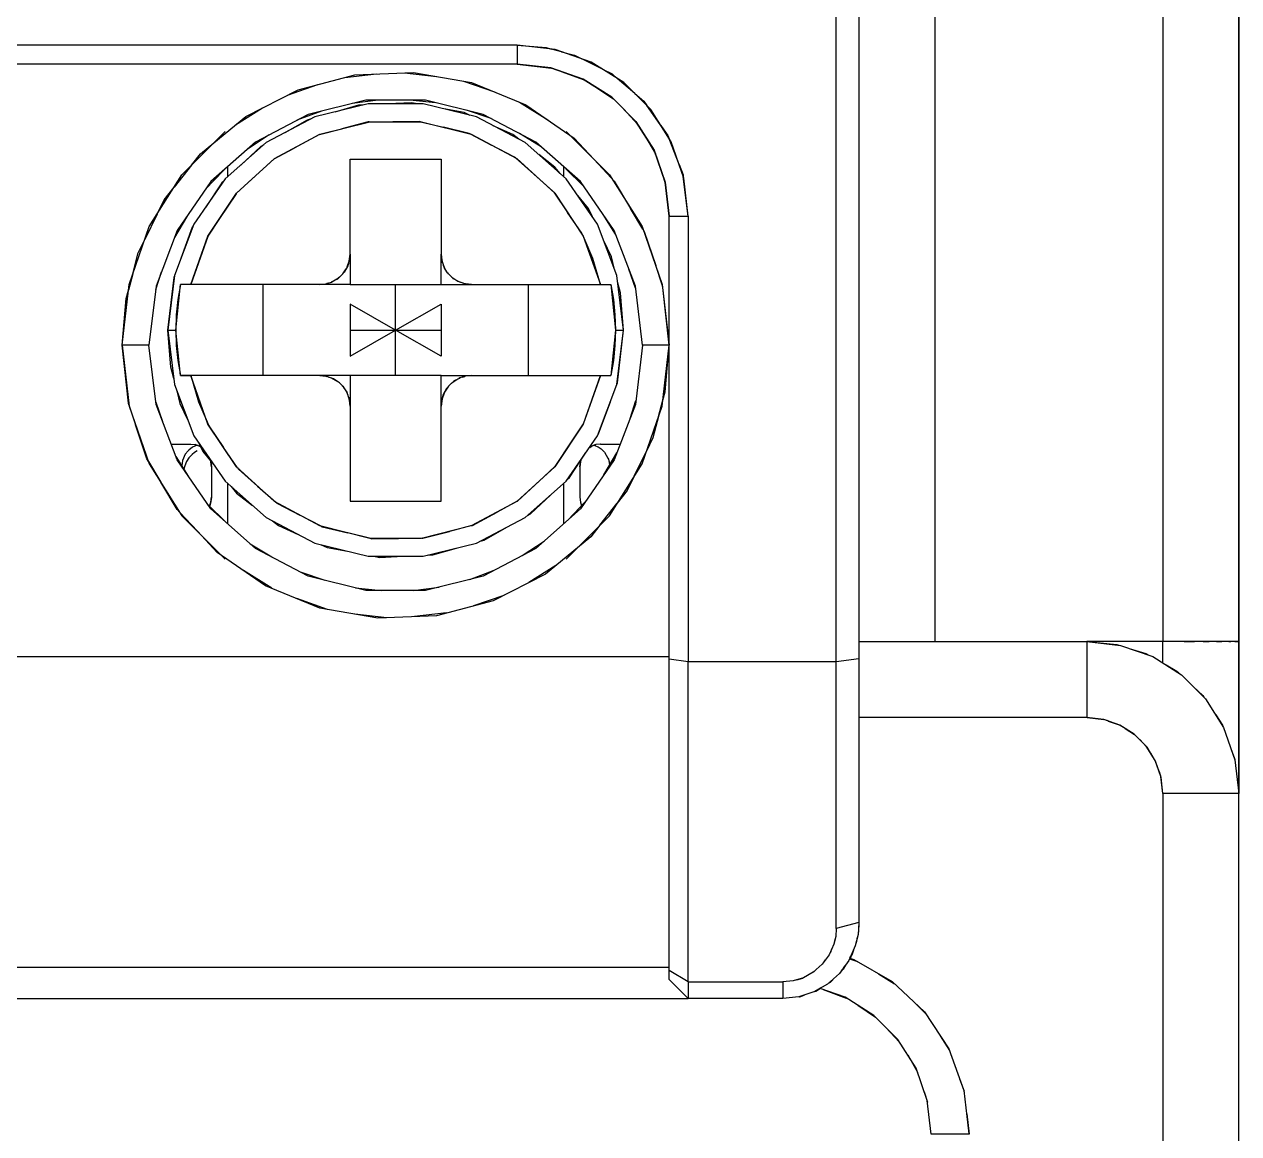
# Model space of a CAD drawing. Header units: millimetres. Extents: x 0 to 56.5, y 0 to 81.
# Drawn here: x 40.51 to 56.5, y 17.32 to 31.93 of the extents above; entities that cross this region are included whole.
import ezdxf

# ---------------------------------------------------------------- set-up
doc = ezdxf.new("R2010")
doc.units = ezdxf.units.MM

# ---------------------------------------------------------------- blocks, each defined once
blk = doc.blocks.new('CHINT_0cca9e6cfbf25816a24cd09b1f555f82_FACE_0')
at = {"color": 141, "linetype": 'Continuous', "true_color": 0x40d9ff}
for p, q in [((56.496, 44), (56.496, 23.8)), ((56.496, 23.8), (56.496, 44)), ((56.496, 39.668), (56.496, 22.919)), ((51.196, 23.534), (51.196, 32.2)), ((51.496, 32.2), (51.496, 23.574)), ((47.581, 31.564), (47.448, 31.599)), ((46.996, 31.4), (33.496, 31.4)), ((46.998, 31.4), (47.449, 31.347)), ((48.121, 31.334), (47.848, 31.471)), ((44.725, 31.224), (45.146, 31.272)), ((45.511, 31.287), (45.935, 31.239)), ((47.577, 31.303), (47.88, 31.192)), ((48.547, 31.012), (48.313, 31.213)), ((43.973, 30.992), (44.37, 31.131)), ((46.291, 31.177), (46.698, 31.034)), ((48.032, 31.097), (48.265, 30.942)), ((45.165, 30.926), (44.824, 30.882)), ((45.923, 30.893), (45.582, 30.926)), ((47.029, 30.899), (47.4, 30.666)), ((43.289, 30.601), (43.645, 30.824)), ((44.42, 30.782), (44.097, 30.662)), ((46.653, 30.684), (46.33, 30.793)), ((48.401, 30.806), (48.582, 30.612)), ((48.887, 30.593), (48.702, 30.856)), ((44.392, 30.474), (44.687, 30.55)), ((45.047, 30.64), (45.357, 30.643)), ((45.722, 30.643), (46.028, 30.57)), ((43.729, 30.469), (43.442, 30.279)), ((46.378, 30.482), (46.659, 30.335)), ((47.314, 30.312), (47.029, 30.487)), ((48.688, 30.443), (48.816, 30.218)), ((49.128, 30.078), (48.997, 30.418)), ((43.798, 30.153), (44.058, 30.295)), ((42.707, 30.07), (42.478, 29.78)), ((46.975, 30.166), (47.214, 29.954)), ((48.238, 29.901), (48.006, 30.149)), ((43.129, 30.002), (42.894, 29.755)), ((43.183, 30.049), (43.183, 29.918)), ((47.61, 29.918), (47.61, 30.049)), ((47.87, 29.796), (47.639, 30.023)), ((48.907, 29.957), (48.949, 29.821)), ((49.246, 29.401), (49.182, 29.922)), ((43.298, 29.698), (43.507, 29.89)), ((47.478, 29.715), (47.661, 29.447)), ((42.255, 29.425), (42.093, 29.092)), ((48.291, 29.164), (48.128, 29.422)), ((48.651, 29.229), (48.489, 29.502)), ((42.654, 29.406), (42.483, 29.117)), ((48.996, 23.567), (48.996, 29.4)), ((49.246, 29.4), (49.246, 29.401)), ((49.246, 29.4), (49.246, 23.534)), ((49.246, 29.4), (49.246, 29.4)), ((44.796, 28.9), (44.796, 28.5)), ((45.996, 28.5), (45.996, 28.9)), ((41.935, 28.639), (41.878, 28.424)), ((42.31, 28.662), (42.235, 28.429)), ((46.057, 28.69), (46.034, 28.732)), ((48.555, 28.451), (48.467, 28.702)), ((48.908, 28.482), (48.82, 28.748)), ((43.646, 28.5), (43.646, 27.3)), ((44.606, 28.561), (44.564, 28.538)), ((44.796, 28.5), (45.996, 28.5)), ((45.396, 27.9), (45.396, 28.5)), ((47.146, 27.3), (47.146, 28.5)), ((44.796, 27.9), (45.396, 27.9)), ((45.396, 27.9), (45.996, 27.9)), ((45.396, 27.3), (45.396, 27.9)), ((51.496, 27.6), (51.496, 27.6)), ((52.496, 27.6), (52.496, 27.6)), ((45.996, 27.3), (44.796, 27.3)), ((44.796, 27.3), (44.796, 26.9)), ((45.996, 26.9), (45.996, 27.3)), ((46.186, 27.239), (46.228, 27.262)), ((44.735, 27.11), (44.758, 27.068)), ((41.884, 26.918), (41.973, 26.652)), ((42.237, 26.949), (42.326, 26.698)), ((48.482, 26.738), (48.558, 26.971)), ((48.858, 26.761), (48.915, 26.976)), ((42.775, 26.387), (42.757, 26.393)), ((48.013, 26.385), (47.973, 26.369)), ((48.091, 26.4), (48.031, 26.392)), ((48.092, 26.4), (48.091, 26.4)), ((42.501, 26.236), (42.664, 25.978)), ((42.829, 26.361), (42.809, 26.373)), ((43.315, 26.085), (43.131, 26.353)), ((47.953, 26.355), (47.943, 26.348)), ((48.139, 25.994), (48.309, 26.283)), ((48.537, 25.975), (48.699, 26.308)), ((42.141, 26.171), (42.304, 25.898)), ((51.496, 26.1), (51.496, 26.1)), ((52.496, 26.1), (52.496, 26.1)), ((43.183, 25.882), (43.183, 25.351)), ((47.61, 25.351), (47.61, 25.882)), ((42.922, 25.604), (43.154, 25.377)), ((43.183, 25.7), (43.183, 25.7)), ((46.995, 25.647), (46.734, 25.505)), ((47.61, 25.7), (47.61, 25.7)), ((47.664, 25.398), (47.898, 25.645)), ((48.086, 25.33), (48.314, 25.62)), ((42.554, 25.499), (42.786, 25.251)), ((44.414, 25.318), (44.133, 25.465)), ((43.183, 25.4), (43.183, 25.4)), ((46.4, 25.326), (46.105, 25.25)), ((47.61, 25.4), (47.61, 25.4)), ((45.07, 25.157), (44.765, 25.23)), ((45.746, 25.16), (45.435, 25.157)), ((47.064, 24.931), (47.35, 25.121)), ((43.479, 25.088), (43.764, 24.913)), ((47.504, 24.799), (47.148, 24.576)), ((43.764, 24.501), (43.393, 24.734)), ((44.14, 24.716), (44.462, 24.607)), ((46.372, 24.618), (46.695, 24.738)), ((44.869, 24.507), (45.211, 24.474)), ((45.627, 24.474), (45.969, 24.518)), ((51.496, 24.6), (51.496, 24.6)), ((52.496, 24.6), (52.496, 24.6)), ((44.501, 24.223), (44.094, 24.366)), ((46.82, 24.408), (46.422, 24.269)), ((45.282, 24.113), (44.858, 24.161)), ((46.067, 24.176), (45.646, 24.128)), ((55.496, 23.91), (55.496, 23.91)), ((51.496, 23.8), (54.496, 23.8)), ((55.496, 23.519), (55.496, 23.8)), ((56.496, 23.8), (56.496, 21.801)), ((56.496, 23.8), (56.496, 23.8)), ((56.496, 1.5), (56.496, 23.8)), ((48.996, 23.6), (31.496, 23.6)), ((49.246, 23.534), (48.996, 23.567)), ((49.246, 19.322), (49.246, 23.534)), ((51.196, 23.534), (49.246, 23.534)), ((51.496, 23.574), (51.196, 23.534)), ((56.496, 22.919), (56.496, 22.919)), ((56.496, 22.918), (56.496, 22.919)), ((56.496, 22.919), (56.496, 22.66)), ((54.499, 22.8), (54.72, 22.774)), ((54.778, 22.754), (54.934, 22.699)), ((55.001, 22.657), (55.125, 22.577)), ((55.193, 22.509), (55.283, 22.416)), ((55.334, 22.334), (55.401, 22.222)), ((55.448, 22.089), (55.472, 22.016)), ((48.996, 19.51), (31.496, 19.51)), ((51.372, 19.623), (51.476, 19.587)), ((51.753, 19.428), (51.966, 19.294)), ((49.246, 19.322), (49.246, 19.1)), ((51.027, 19.218), (51.33, 19.107)), ((9.746, 19.1), (49.246, 19.1)), ((31.246, 19.1), (49.246, 19.1)), ((40.746, 19.1), (40.746, 19.1)), ((50.046, 19.1), (50.046, 19.1)), ((52.206, 19.069), (52.377, 18.898)), ((51.482, 19.012), (51.715, 18.857)), ((51.851, 18.721), (52.032, 18.528)), ((52.566, 18.61), (52.687, 18.419)), ((52.138, 18.358), (52.266, 18.133)), ((52.822, 18.046), (52.88, 17.881)), ((52.357, 17.872), (52.399, 17.736))]:
    blk.add_line(p, q, dxfattribs=at)
for points in [[(55.496, 50), (55.496, 44), (55.496, 44), (55.496, 23.8)], [(51.496, 37.7), (51.521, 37.7), (51.496, 37.7), (51.496, 23.8)], [(51.496, 37.7), (52.496, 37.7), (52.496, 23.8)], [(46.996, 31.65), (46.996, 31.65), (33.496, 31.65)], [(46.996, 31.65), (47.378, 31.618), (47.448, 31.599)], [(46.996, 31.65), (46.996, 31.4), (47.441, 31.35), (47.864, 31.202), (48.243, 30.964), (48.56, 30.647), (48.798, 30.268), (48.946, 29.845), (48.996, 29.4), (49.246, 29.4), (49.19, 29.901), (49.023, 30.376), (48.755, 30.803), (48.399, 31.159), (47.972, 31.427), (47.497, 31.594), (46.996, 31.65)], [(47.581, 31.564), (47.751, 31.519), (47.848, 31.471)], [(48.996, 29.4), (48.946, 29.845), (48.798, 30.268), (48.56, 30.647), (48.243, 30.964), (47.864, 31.202), (47.441, 31.35), (46.996, 31.4)], [(43.004, 30.366), (43.423, 30.711), (44.112, 31.063), (44.86, 31.26), (45.633, 31.292), (46.394, 31.159), (47.11, 30.866), (47.688, 30.467)], [(48.121, 31.334), (48.246, 31.271), (48.313, 31.213)], [(47.641, 30.515), (48.211, 29.945), (48.64, 29.262), (48.906, 28.501), (48.996, 27.7), (48.646, 27.7), (48.552, 28.478), (48.274, 29.21), (47.829, 29.855), (47.242, 30.375), (46.549, 30.739), (45.788, 30.926), (45.004, 30.926), (44.244, 30.739), (43.55, 30.375), (42.964, 29.855), (42.519, 29.21), (42.241, 28.478), (42.146, 27.7), (41.796, 27.7), (41.887, 28.501), (42.153, 29.262), (42.582, 29.945), (43.152, 30.515)], [(48.291, 27.9), (48.396, 27.9), (48.309, 28.618), (48.053, 29.294), (47.642, 29.889), (47.1, 30.369), (46.46, 30.705), (45.758, 30.878), (45.035, 30.878), (44.332, 30.705), (43.692, 30.369), (43.151, 29.889), (42.74, 29.294), (42.483, 28.618), (42.396, 27.9), (42.501, 27.9)], [(44.972, 30.863), (44.906, 30.86), (44.595, 30.77)], [(45.683, 30.878), (45.607, 30.893), (45.299, 30.878)], [(48.547, 31.012), (48.664, 30.911), (48.702, 30.856)], [(44.244, 30.739), (43.55, 30.375), (42.964, 29.855), (42.519, 29.21), (42.241, 28.478), (42.146, 27.7)], [(46.378, 30.725), (46.297, 30.762), (46.008, 30.816)], [(48.646, 27.7), (48.552, 28.478), (48.274, 29.21), (47.829, 29.855), (47.242, 30.375), (46.549, 30.739)], [(42.698, 28.5), (42.925, 29.138), (43.301, 29.702), (43.803, 30.158), (44.4, 30.478), (45.057, 30.643), (45.735, 30.643), (46.392, 30.478), (46.99, 30.158), (47.491, 29.702), (47.867, 29.138), (48.094, 28.5)], [(44.285, 30.68), (44.231, 30.665), (43.935, 30.496)], [(45.047, 30.64), (45.036, 30.64), (44.687, 30.55)], [(45.722, 30.643), (45.71, 30.646), (45.357, 30.643)], [(46.378, 30.482), (46.365, 30.488), (46.028, 30.57)], [(47.016, 30.413), (46.937, 30.474), (46.681, 30.589)], [(48.887, 30.593), (48.982, 30.459), (48.997, 30.418)], [(44.392, 30.474), (44.384, 30.472), (44.058, 30.295)], [(47.688, 30.467), (47.747, 30.427), (48.006, 30.149)], [(42.707, 30.07), (42.826, 30.22), (43.004, 30.366)], [(43.66, 30.34), (43.621, 30.318), (43.356, 30.071)], [(46.975, 30.166), (46.963, 30.177), (46.659, 30.335)], [(43.798, 30.153), (43.791, 30.15), (43.507, 29.89)], [(44.796, 28.9), (44.796, 30.15), (45.996, 30.15), (45.996, 28.9)], [(47.563, 29.959), (47.493, 30.045), (47.281, 30.209)], [(49.128, 30.078), (49.18, 29.942), (49.182, 29.922)], [(47.478, 29.715), (47.467, 29.73), (47.214, 29.954)], [(48.238, 29.901), (48.275, 29.862), (48.489, 29.502)], [(42.255, 29.425), (42.347, 29.613), (42.478, 29.78)], [(43.132, 29.862), (43.107, 29.839), (42.891, 29.513)], [(43.298, 29.698), (43.295, 29.695), (43.079, 29.369)], [(47.987, 29.39), (47.935, 29.499), (47.774, 29.698)], [(47.878, 29.108), (47.859, 29.15), (47.849, 29.174), (47.661, 29.447)], [(42.732, 29.273), (42.719, 29.254), (42.569, 28.843)], [(43.079, 29.369), (42.924, 29.135), (42.923, 29.133), (42.698, 28.5)], [(48.094, 28.5), (47.994, 28.844), (47.878, 29.108)], [(48.651, 29.229), (48.67, 29.197), (48.82, 28.748)], [(41.935, 28.639), (42.008, 28.917), (42.093, 29.092)], [(48.278, 28.699), (48.237, 28.865), (48.132, 29.085)], [(44.778, 28.786), (44.766, 28.745), (44.72, 28.663), (44.71, 28.652)], [(44.758, 28.731), (44.785, 28.806), (44.796, 28.9)], [(44.796, 28.9), (44.788, 28.82), (44.786, 28.813)], [(45.996, 28.9), (46.004, 28.821), (46.026, 28.746), (46.034, 28.732)], [(46.015, 28.785), (46.007, 28.805), (46.007, 28.812)], [(44.606, 28.561), (44.633, 28.576), (44.701, 28.639), (44.736, 28.691)], [(44.736, 28.691), (44.753, 28.717), (44.758, 28.731)], [(46.081, 28.654), (46.04, 28.716), (46.028, 28.748)], [(46.057, 28.69), (46.072, 28.664), (46.135, 28.595), (46.188, 28.56)], [(46.114, 28.618), (46.091, 28.639), (46.083, 28.652)], [(42.474, 27.263), (42.436, 27.412), (42.396, 27.9), (42.478, 28.594), (42.482, 28.606)], [(42.564, 27.3), (42.501, 27.9), (42.564, 28.5)], [(42.698, 28.5), (42.564, 28.5), (42.529, 28.302), (42.508, 28.101), (42.501, 27.9)], [(44.796, 28.5), (44.396, 28.5), (42.698, 28.5), (42.564, 28.5), (42.564, 28.5)], [(44.396, 28.5), (44.475, 28.508), (44.55, 28.53), (44.564, 28.538)], [(44.511, 28.518), (44.492, 28.511), (44.484, 28.51)], [(44.642, 28.585), (44.58, 28.544), (44.548, 28.532)], [(44.678, 28.618), (44.657, 28.595), (44.644, 28.586)], [(45.996, 28.5), (46.396, 28.5), (48.094, 28.5), (48.228, 28.5), (48.228, 28.5)], [(46.283, 28.518), (46.241, 28.53), (46.16, 28.576), (46.148, 28.587)], [(46.188, 28.56), (46.213, 28.543), (46.228, 28.538)], [(46.228, 28.538), (46.302, 28.511), (46.396, 28.5)], [(46.396, 28.5), (46.317, 28.508), (46.309, 28.51)], [(48.228, 28.5), (48.291, 27.9), (48.228, 27.3)], [(48.228, 28.5), (48.263, 28.302), (48.284, 28.101), (48.291, 27.9)], [(48.311, 27.194), (48.315, 27.206), (48.396, 27.9), (48.356, 28.388), (48.319, 28.537)], [(48.915, 26.976), (48.943, 27.085), (48.996, 27.7), (48.915, 28.462), (48.908, 28.482)], [(41.884, 26.918), (41.878, 26.938), (41.796, 27.7), (41.849, 28.315), (41.878, 28.424)], [(45.396, 27.9), (44.796, 28.243), (44.796, 27.557), (45.396, 27.9)], [(45.396, 27.9), (45.996, 28.243), (45.996, 27.557), (45.396, 27.9)], [(42.396, 27.9), (42.483, 27.182), (42.74, 26.506), (43.151, 25.911), (43.692, 25.431), (44.332, 25.095), (45.035, 24.922), (45.758, 24.922), (46.46, 25.095), (47.1, 25.431), (47.642, 25.911), (48.053, 26.506), (48.309, 27.182), (48.396, 27.9)], [(42.501, 27.9), (42.508, 27.699), (42.529, 27.498), (42.564, 27.3), (42.698, 27.3)], [(48.291, 27.9), (48.284, 27.699), (48.263, 27.498), (48.228, 27.3)], [(41.796, 27.7), (41.887, 26.899), (42.153, 26.138), (42.582, 25.455), (43.152, 24.885)], [(48.646, 27.7), (48.552, 26.922), (48.274, 26.19), (47.829, 25.545), (47.242, 25.025), (46.549, 24.661), (45.788, 24.474), (45.004, 24.474), (44.244, 24.661), (43.55, 25.025), (42.964, 25.545), (42.519, 26.19), (42.241, 26.922), (42.146, 27.7)], [(47.242, 25.025), (46.549, 24.661), (45.788, 24.474), (45.004, 24.474), (44.244, 24.661), (43.55, 25.025), (42.964, 25.545), (42.519, 26.19), (42.241, 26.922), (42.146, 27.7)], [(47.641, 24.885), (48.211, 25.455), (48.64, 26.138), (48.906, 26.899), (48.996, 27.7)], [(48.646, 27.7), (48.552, 26.922), (48.274, 26.19), (47.829, 25.545)], [(44.796, 27.3), (44.396, 27.3), (42.698, 27.3), (42.564, 27.3), (42.564, 27.3)], [(42.698, 27.3), (42.799, 26.956), (42.915, 26.692), (42.933, 26.65)], [(48.094, 27.3), (47.867, 26.662), (47.491, 26.098), (46.99, 25.642), (46.392, 25.322), (45.735, 25.157), (45.057, 25.157), (44.4, 25.322), (43.803, 25.642), (43.301, 26.098), (42.925, 26.662), (42.698, 27.3)], [(44.396, 27.3), (44.476, 27.292), (44.484, 27.29)], [(44.565, 27.262), (44.49, 27.289), (44.396, 27.3)], [(44.51, 27.282), (44.551, 27.27), (44.633, 27.224), (44.644, 27.213)], [(44.605, 27.24), (44.579, 27.257), (44.565, 27.262)], [(44.735, 27.11), (44.721, 27.136), (44.657, 27.205), (44.605, 27.24)], [(44.678, 27.182), (44.701, 27.161), (44.71, 27.148)], [(45.996, 27.3), (46.396, 27.3), (48.094, 27.3), (48.228, 27.3), (48.228, 27.3)], [(46.186, 27.239), (46.16, 27.224), (46.091, 27.161), (46.057, 27.109)], [(46.114, 27.182), (46.135, 27.205), (46.148, 27.214)], [(46.15, 27.215), (46.213, 27.256), (46.244, 27.268)], [(46.396, 27.3), (46.318, 27.292), (46.242, 27.27), (46.228, 27.262)], [(46.281, 27.282), (46.301, 27.289), (46.308, 27.29)], [(47.713, 26.431), (47.868, 26.665), (47.87, 26.667), (48.094, 27.3)], [(42.514, 27.101), (42.556, 26.935), (42.661, 26.715)], [(44.711, 27.146), (44.753, 27.084), (44.764, 27.052)], [(44.796, 26.9), (44.789, 26.979), (44.766, 27.054), (44.758, 27.068)], [(46.034, 27.069), (46.007, 26.994), (45.996, 26.9)], [(46.014, 27.014), (46.027, 27.055), (46.072, 27.137), (46.083, 27.148)], [(46.057, 27.109), (46.039, 27.083), (46.034, 27.069)], [(44.778, 27.015), (44.785, 26.995), (44.786, 26.988)], [(44.796, 26.9), (44.796, 25.65), (45.996, 25.65), (45.996, 26.9)], [(45.996, 26.9), (46.004, 26.98), (46.006, 26.987)], [(48.061, 26.527), (48.073, 26.546), (48.224, 26.957)], [(48.858, 26.761), (48.784, 26.483), (48.699, 26.308)], [(42.141, 26.171), (42.122, 26.203), (41.973, 26.652)], [(42.933, 26.65), (42.944, 26.626), (43.131, 26.353)], [(42.439, 26.4), (42.701, 26.4), (42.753, 26.394), (42.757, 26.393)], [(42.783, 26.384), (42.723, 26.357), (42.673, 26.32), (42.663, 26.309), (42.627, 26.265), (42.59, 26.185), (42.579, 26.112)], [(42.701, 26.4), (42.701, 26.4), (42.761, 26.392), (42.817, 26.37), (42.829, 26.362)], [(42.775, 26.387), (42.803, 26.377), (42.809, 26.373)], [(42.806, 26.41), (42.858, 26.301), (43.018, 26.102)], [(47.285, 25.91), (47.494, 26.102), (47.498, 26.105), (47.713, 26.431)], [(48.092, 26.4), (48.032, 26.392), (47.975, 26.37), (47.944, 26.349)], [(48.009, 26.383), (48.02, 26.381), (48.057, 26.363), (48.063, 26.361), (48.1, 26.336), (48.126, 26.313), (48.145, 26.293), (48.192, 26.215), (48.197, 26.202), (48.204, 26.178)], [(48.013, 26.385), (48.03, 26.392), (48.031, 26.392)], [(48.092, 26.4), (48.092, 26.4), (48.354, 26.4)], [(42.784, 26.312), (42.748, 26.289), (42.716, 26.262), (42.674, 26.217), (42.642, 26.168), (42.619, 26.115), (42.608, 26.068)], [(47.66, 25.938), (47.685, 25.961), (47.902, 26.287)], [(47.953, 26.355), (47.97, 26.368), (47.973, 26.369)], [(42.97, 26.1), (42.97, 25.7), (42.965, 25.642), (42.949, 25.586), (42.947, 25.581)], [(42.97, 26.1), (42.97, 26.1), (42.963, 26.167), (42.961, 26.174)], [(42.961, 26.173), (42.962, 26.169), (42.97, 26.1)], [(43.315, 26.085), (43.325, 26.07), (43.578, 25.846)], [(47.836, 26.189), (47.83, 26.167), (47.823, 26.1), (47.823, 26.1)], [(47.823, 26.1), (47.828, 26.158), (47.836, 26.188)], [(47.823, 26.1), (47.823, 25.7), (47.83, 25.631), (47.844, 25.588)], [(48.204, 26.178), (48.208, 26.163), (48.212, 26.137), (48.214, 26.121)], [(48.204, 26.178), (48.207, 26.167), (48.212, 26.117)], [(46.995, 25.647), (47.001, 25.65), (47.285, 25.91)], [(48.537, 25.975), (48.446, 25.787), (48.314, 25.62)], [(42.554, 25.499), (42.518, 25.538), (42.304, 25.898)], [(43.23, 25.841), (43.299, 25.755), (43.511, 25.591)], [(43.578, 25.846), (43.817, 25.634), (43.83, 25.623), (44.133, 25.465)], [(42.946, 25.581), (42.963, 25.633), (42.97, 25.7), (42.97, 25.7)], [(47.133, 25.46), (47.172, 25.482), (47.437, 25.729)], [(47.823, 25.7), (47.823, 25.7), (47.83, 25.633), (47.844, 25.588)], [(46.4, 25.326), (46.409, 25.328), (46.734, 25.505)], [(43.776, 25.387), (43.855, 25.326), (44.111, 25.211)], [(44.414, 25.318), (44.427, 25.312), (44.765, 25.23)], [(46.508, 25.12), (46.561, 25.135), (46.858, 25.304)], [(48.086, 25.33), (47.967, 25.18), (47.789, 25.034)], [(43.104, 24.933), (43.046, 24.973), (42.786, 25.251)], [(45.07, 25.157), (45.082, 25.154), (45.435, 25.157)], [(45.746, 25.16), (45.756, 25.16), (46.105, 25.25)], [(47.789, 25.034), (47.369, 24.689), (46.68, 24.337), (45.932, 24.14), (45.16, 24.108), (44.398, 24.241), (43.682, 24.534), (43.104, 24.933)], [(44.415, 25.075), (44.496, 25.038), (44.784, 24.984)], [(45.82, 24.937), (45.887, 24.94), (46.197, 25.03)], [(45.109, 24.922), (45.185, 24.907), (45.493, 24.922)], [(54.496, 23.8), (54.496, 22.8), (51.496, 22.8)], [(54.496, 23.8), (54.941, 23.75), (55.364, 23.602), (55.743, 23.364), (56.06, 23.047), (56.298, 22.668), (56.446, 22.245), (56.496, 21.8), (55.496, 21.8), (55.471, 22.023), (55.397, 22.234), (55.278, 22.423), (55.12, 22.582), (54.93, 22.701), (54.719, 22.775), (54.496, 22.8)], [(54.496, 23.8), (54.89, 23.761), (54.917, 23.753)], [(55.712, 23.8), (55.701, 23.8), (55.496, 23.8), (54.496, 23.8)], [(55.054, 23.71), (55.272, 23.643), (55.314, 23.619)], [(56.471, 23.8), (56.397, 23.8), (56.278, 23.8), (56.12, 23.8), (55.93, 23.8), (55.719, 23.8), (55.496, 23.8)], [(55.776, 23.8), (55.898, 23.8), (55.912, 23.8)], [(56.028, 23.8), (56.099, 23.8), (56.109, 23.8)], [(56.202, 23.8), (56.267, 23.8), (56.272, 23.8)], [(56.365, 23.8), (56.393, 23.8), (56.394, 23.8)], [(56.446, 23.8), (56.471, 23.8), (56.471, 23.8)], [(56.496, 23.8), (56.471, 23.8), (56.496, 23.8)], [(49.246, 19.322), (48.996, 19.469), (48.996, 23.567)], [(51.496, 23.574), (51.496, 20.1), (51.196, 20.022), (51.196, 23.534)], [(55.539, 23.492), (55.68, 23.412), (55.708, 23.386)], [(55.902, 23.205), (56.023, 23.092), (56.038, 23.069)], [(56.496, 22.919), (56.496, 22.92), (56.496, 22.921)], [(56.496, 22.919), (56.496, 22.87), (56.496, 22.726), (56.496, 22.66)], [(54.776, 22.755), (54.722, 22.774), (54.72, 22.774)], [(56.193, 22.835), (56.282, 22.701), (56.288, 22.684)], [(55, 22.657), (54.937, 22.697), (54.934, 22.699)], [(55.192, 22.51), (55.13, 22.573), (55.125, 22.577)], [(56.496, 22.66), (56.496, 22.416), (56.496, 22.104), (56.496, 21.8)], [(55.334, 22.335), (55.289, 22.409), (55.283, 22.416)], [(56.496, 22.297), (56.496, 22.39), (56.496, 22.402)], [(56.399, 22.379), (56.442, 22.26), (56.443, 22.253)], [(55.448, 22.09), (55.407, 22.212), (55.402, 22.222)], [(55.496, 21.8), (55.474, 22.01), (55.472, 22.016)], [(56.496, 21.92), (56.496, 22.035), (56.496, 22.065)], [(56.496, 21.8), (55.496, 21.8), (55.496, 4.2), (56.496, 4.2)], [(56.496, 4.2), (56.496, 21.8), (56.496, 21.801)], [(51.496, 20.1), (51.484, 19.944), (51.448, 19.793), (51.362, 19.6), (51.239, 19.431), (51.084, 19.291), (50.904, 19.187), (50.705, 19.122), (50.496, 19.1)], [(51.196, 20.022), (51.191, 19.919), (51.167, 19.815), (51.106, 19.677), (51.012, 19.552), (50.895, 19.448), (50.764, 19.374), (50.629, 19.333), (50.496, 19.322)], [(51.496, 20.099), (51.489, 19.978), (51.486, 19.961)], [(51.175, 19.85), (51.181, 19.866), (51.182, 19.882)], [(51.476, 19.91), (51.466, 19.857), (51.458, 19.834)], [(51.462, 19.851), (51.471, 19.877), (51.474, 19.9)], [(51.476, 19.91), (51.474, 19.89), (51.464, 19.859)], [(51.114, 19.697), (51.125, 19.712), (51.141, 19.757)], [(51.413, 19.715), (51.389, 19.649), (51.374, 19.626)], [(51.378, 19.636), (51.397, 19.666), (51.418, 19.726)], [(51.424, 19.739), (51.406, 19.686), (51.384, 19.648)], [(51.02, 19.562), (51.029, 19.57), (51.055, 19.609)], [(51.308, 19.525), (51.268, 19.464), (51.252, 19.449)], [(51.258, 19.456), (51.278, 19.477), (51.314, 19.533)], [(51.318, 19.54), (51.288, 19.489), (51.263, 19.464)], [(51.376, 19.631), (51.428, 19.614), (51.934, 19.324), (52.359, 18.925), (52.68, 18.439), (52.879, 17.89), (52.945, 17.322)], [(49.246, 19.1), (48.996, 19.35), (48.996, 19.469)], [(50.677, 19.348), (50.757, 19.371), (50.76, 19.373)], [(50.898, 19.451), (50.901, 19.452), (50.924, 19.474)], [(51.165, 19.364), (51.111, 19.311), (51.097, 19.303)], [(51.102, 19.307), (51.12, 19.318), (51.169, 19.367)], [(51.174, 19.372), (51.129, 19.325), (51.107, 19.311)], [(49.246, 19.322), (50.496, 19.322), (50.496, 19.1), (49.246, 19.1)], [(50.99, 19.237), (50.925, 19.196), (50.914, 19.193)], [(50.916, 19.194), (50.93, 19.199), (50.991, 19.237)], [(50.991, 19.237), (50.935, 19.202), (50.92, 19.196)], [(52.916, 17.584), (52.946, 17.315), (52.446, 17.315), (52.396, 17.76), (52.248, 18.183), (52.01, 18.562), (51.693, 18.879), (51.314, 19.117), (50.984, 19.233)], [(50.774, 19.145), (50.716, 19.125), (50.712, 19.124)], [(50.713, 19.124), (50.719, 19.125), (50.774, 19.144)], [(50.774, 19.144), (50.72, 19.125), (50.713, 19.125)], [(52.248, 18.183), (52.248, 18.183), (52.01, 18.562), (51.693, 18.879), (51.314, 19.117), (51.314, 19.117)]]:
    blk.add_lwpolyline(points, dxfattribs=at)
blk = doc.blocks.new('CHINT_0cca9e6cfbf25816a24cd09b1f555f82')
at = {"color": 141, "true_color": 0x40d9ff}
blk.add_blockref('CHINT_0cca9e6cfbf25816a24cd09b1f555f82_FACE_0', (0, 0), dxfattribs=at)

msp = doc.modelspace()

# ---------------------------------------------------------------- block references
at = {"color": 141, "true_color": 0x40d9ff}
msp.add_blockref('CHINT_0cca9e6cfbf25816a24cd09b1f555f82', (0, 0), dxfattribs=at)

doc.saveas('drawing.dxf')
